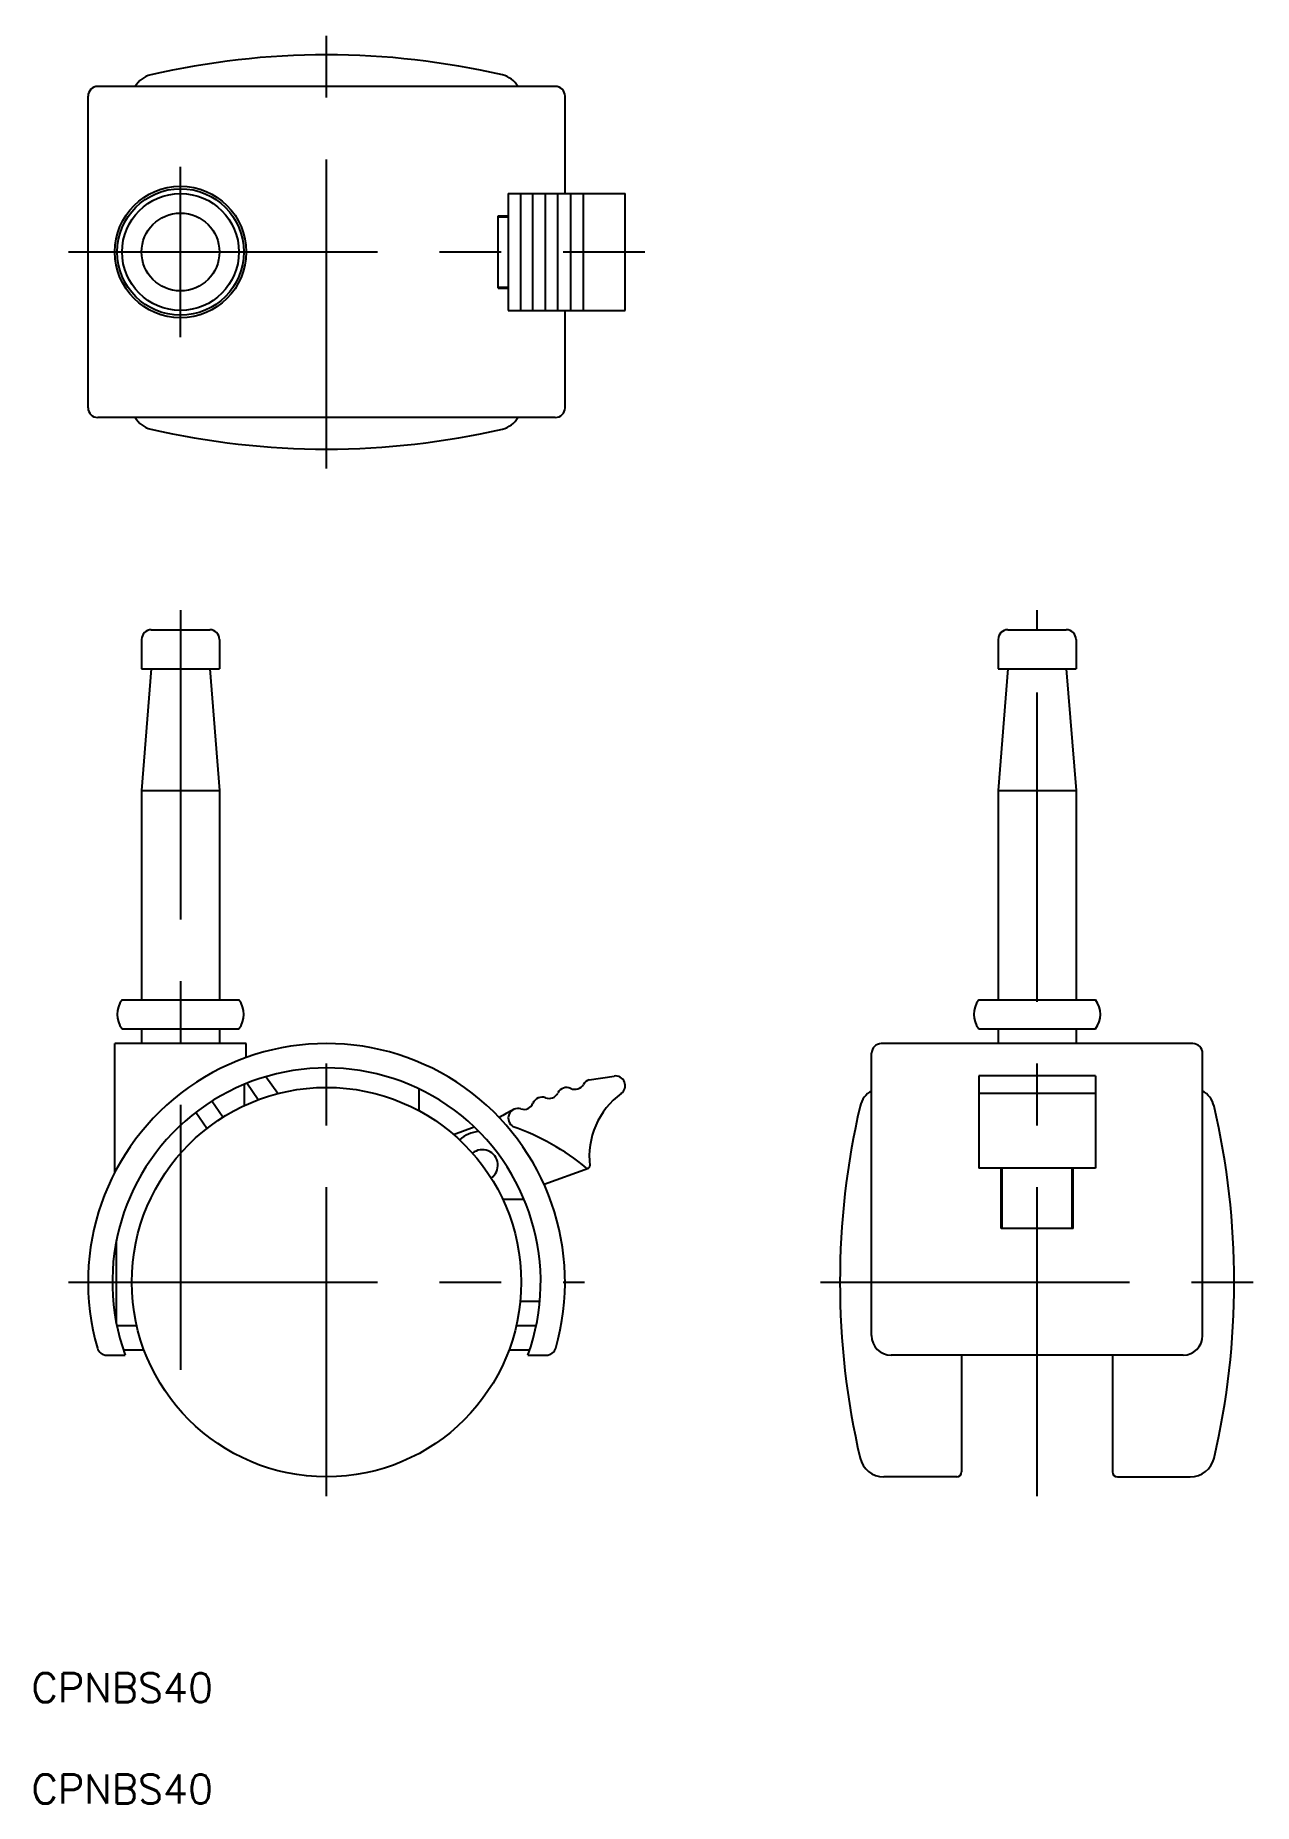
# Model space of a CAD drawing. Extents: x -30 to 95, y -54 to 128.
import ezdxf

# ---------------------------------------------------------------- set-up
doc = ezdxf.new("R2010")
doc.units = 0
doc.linetypes.add('CENTER', pattern=[50.8, 31.75, -6.35, 6.35, -6.35])
doc.layers.get('0').update_dxf_attribs({"linetype": 'CONTINUOUS'})
doc.layers.add('CENTER', color=1, linetype='CENTER')
doc.styles.get("Standard").update_dxf_attribs({"font": 'txt.shx', "height": 3, "bigfont": 'bigfont.shx'})

msp = doc.modelspace()

# ---------------------------------------------------------------- linework, layer by layer
at = {"color": 7, "linetype": 'CONTINUOUS'}
for p, q in [((-24.5, 89.8), (-24.5, 121.8)), ((23.5, 122.8), (-23.5, 122.8)), ((24.5, 111.8), (24.5, 121.8)), ((18.67, 111.8), (18.67, 99.8)), ((18.67, 111.8), (30.68, 111.8)), ((19.97, 99.8), (19.97, 111.8)), ((21.2, 99.8), (21.2, 111.8)), ((22.5, 99.8), (22.5, 111.8)), ((23.76, 99.8), (23.76, 111.8)), ((25.09, 99.8), (25.09, 111.8)), ((26.39, 99.8), (26.39, 111.8)), ((30.68, 99.8), (30.68, 111.8)), ((17.64, 102.1), (17.64, 109.5)), ((17.64, 109.5), (18.67, 109.5)), ((17.64, 109.4), (18.67, 109.4)), ((17.64, 102.2), (18.67, 102.2)), ((17.64, 102.1), (18.67, 102.1)), ((18.67, 99.8), (30.68, 99.8)), ((24.5, 89.8), (24.5, 99.8)), ((23.5, 88.8), (-23.5, 88.8)), ((-19, 66), (-19, 63)), ((-18, 67), (-12, 67)), ((-11, 66), (-11, 63)), ((68.99, 66), (68.99, 63)), ((69.99, 67), (75.99, 67)), ((76.99, 66), (76.99, 63)), ((-19, 63), (-11, 63)), ((-18, 63), (-19, 50.5)), ((-12, 63), (-11, 50.5)), ((69.99, 63), (68.99, 50.5)), ((68.99, 63), (76.99, 63)), ((75.99, 63), (76.99, 50.5)), ((-19, 50.5), (-11, 50.5)), ((-19, 50.5), (-19, 29)), ((-11, 50.5), (-11, 29)), ((68.99, 50.5), (68.99, 29)), ((68.99, 50.5), (76.99, 50.5)), ((76.99, 50.5), (76.99, 29)), ((-21, 29), (-9, 29)), ((66.99, 29), (78.99, 29)), ((-21, 26), (-9, 26)), ((-19, 26), (-19, 24.5)), ((-11, 26), (-11, 24.5)), ((66.99, 26), (78.99, 26)), ((68.99, 26), (68.99, 24.5)), ((76.99, 26), (76.99, 24.5)), ((-8.25, 24.5), (-21.75, 24.5)), ((-21.75, 11.28), (-21.75, 24.5)), ((-8.25, 23.07), (-8.25, 24.5)), ((88.99, 24.5), (56.99, 24.5)), ((55.99, -5.5), (55.99, 23.5)), ((89.99, -5.5), (89.99, 23.5)), ((-8.42, 18.14), (-8.42, 20.33)), ((-7.01, 18.73), (-8.19, 20.42)), ((-5.01, 19.36), (-6.23, 21.1)), ((26.99, 20.78), (29.53, 21.16)), ((78.99, 21.17), (66.99, 21.17)), ((66.99, 21.17), (66.99, 11.7)), ((78.99, 21.17), (78.99, 11.7)), ((-10.64, 16.94), (-11.79, 18.58)), ((9.5, 17.6), (9.5, 19.84)), ((21.69, 18.91), (21.8, 18.95)), ((78.99, 19.36), (66.99, 19.36)), ((-12.28, 15.79), (-13.42, 17.43)), ((13.03, 15.17), (15.15, 15.95)), ((22.34, 10.05), (26.9, 11.71)), ((78.99, 11.7), (66.99, 11.7)), ((69.29, 5.5), (69.29, 11.7)), ((69.39, 5.5), (69.39, 11.7)), ((76.59, 5.5), (76.59, 11.7)), ((76.69, 5.5), (76.69, 11.7)), ((20.29, 8.5), (18.1, 8.5)), ((76.69, 5.5), (69.29, 5.5)), ((-21.58, -4.27), (-21.58, 4.27)), ((21.91, -2), (19.9, -2)), ((-19.49, -4.5), (-21.53, -4.5)), ((21.53, -4.5), (19.49, -4.5)), ((-18.73, -7), (-20.86, -7)), ((20.86, -7), (18.73, -7)), ((-22.58, -7.5), (-20.68, -7.5)), ((20.68, -7.5), (22.58, -7.5)), ((87.99, -7.5), (57.99, -7.5)), ((65.24, -7.5), (65.24, -19.5)), ((80.74, -7.5), (80.74, -19.5)), ((64.74, -20), (57.24, -20)), ((81.24, -20), (88.73, -20))]:
    msp.add_line(p, q, dxfattribs=at)
for centre, radius in [((-15, 105.8), 6.75), ((-15, 105.8), 6.5), ((-15, 105.8), 6), ((-15, 105.8), 4), ((0, 0), 20)]:
    msp.add_circle(centre, radius, dxfattribs=at)
for centre, radius, start, end in [((0, 46.05), 80, 76.9497, 103.0503), ((-17.5, 121.55), 2.5, 103.0503, 149.9562), ((17.5, 121.55), 2.5, 30.0438, 76.9497), ((-23.5, 121.8), 1, 90, 180), ((23.5, 121.8), 1, 0, 90), ((-23.5, 89.8), 1, 180, 270), ((23.5, 89.8), 1, 270, 0), ((-17.5, 90.05), 2.5, 210.0438, 256.9497), ((0, 165.55), 80, 256.9497, 283.0503), ((17.5, 90.05), 2.5, 283.0503, 329.9562), ((-18, 66), 1, 90, 180), ((-12, 66), 1, 0, 90), ((69.99, 66), 1, 90, 180), ((75.99, 66), 1, 0, 90), ((-19, 27.5), 2.5, 143.1301, 216.8699), ((-11, 27.5), 2.5, 323.1301, 36.8699), ((68.99, 27.5), 2.5, 143.1301, 216.8699), ((76.99, 27.5), 2.5, 323.1301, 36.8699), ((0, 0), 24.5, 343.9429, 196.0571), ((56.99, 23.5), 1, 90, 180), ((88.99, 23.5), 1, 0, 90), ((0, 0), 22, 340.0677, 199.9323), ((24.66, 18.99), 1, 64.7791, 154.1019), ((25.52, 20.8), 1, 244.7791, 330.5374), ((27.26, 19.82), 1, 105.4387, 150.5374), ((29.68, 20.17), 1, 306.1276, 98.5374), ((20.27, 18.74), 1, 252.5491, 338.3206), ((22.13, 18), 1, 68.3439, 158.3206), ((22.86, 19.86), 1, 248.3439, 334.1019), ((34.99, 12.9), 8, 126.1276, 186.8489), ((57.24, 17.5), 2.5, 120.0438, 166.9497), ((88.73, 17.5), 2.5, 13.0503, 59.9562), ((37.64, -17.78), 40, 117.4387, 119.8578), ((19.67, 16.84), 1, 72.5491, 241.1859), ((132.74, 0), 80, 166.9497, 193.0503), ((13.24, 0), 80, 346.9497, 13.0503), ((16, 12), 3.5, 96.0394, 131.8897), ((10.86, -7.61), 25, 50.7503, 70.5435), ((16, 12), 1.6, 304.5775, 129.1623), ((26.82, 11.92), 0.226, 230.7503, 6.8489), ((-22.58, -6.5), 1, 196.0571, 270), ((22.58, -6.5), 1, 270, 343.9429), ((57.99, -5.5), 2, 180, 270), ((87.99, -5.5), 2, 270, 0), ((57.24, -17.5), 2.5, 193.0503, 270), ((88.73, -17.5), 2.5, 270, 346.9497), ((64.74, -19.5), 0.5, 270, 0), ((81.24, -19.5), 0.5, 180, 270)]:
    msp.add_arc(centre, radius, start, end, dxfattribs=at)
at = {"layer": 'CENTER', "color": 1, "linetype": 'CENTER'}
for p, q in [((0, 83.55), (0, 128.05)), ((-15, 97.05), (-15, 114.55)), ((-26.5, 105.8), (32.68, 105.8)), ((-15, 69), (-15, -9)), ((72.99, -22), (72.99, 69)), ((0, -22), (0, 26.5)), ((-26.5, 0), (26.5, 0)), ((50.74, 0), (95.24, 0))]:
    msp.add_line(p, q, dxfattribs=at)

# ---------------------------------------------------------------- texts
at = {"color": 7, "linetype": 'CONTINUOUS'}
for p in [(-30.3, -43.15), (-30.3, -53.56)]:
    msp.add_text('CPNBS40', height=3, dxfattribs=at).set_placement(p)

doc.saveas('drawing.dxf')
